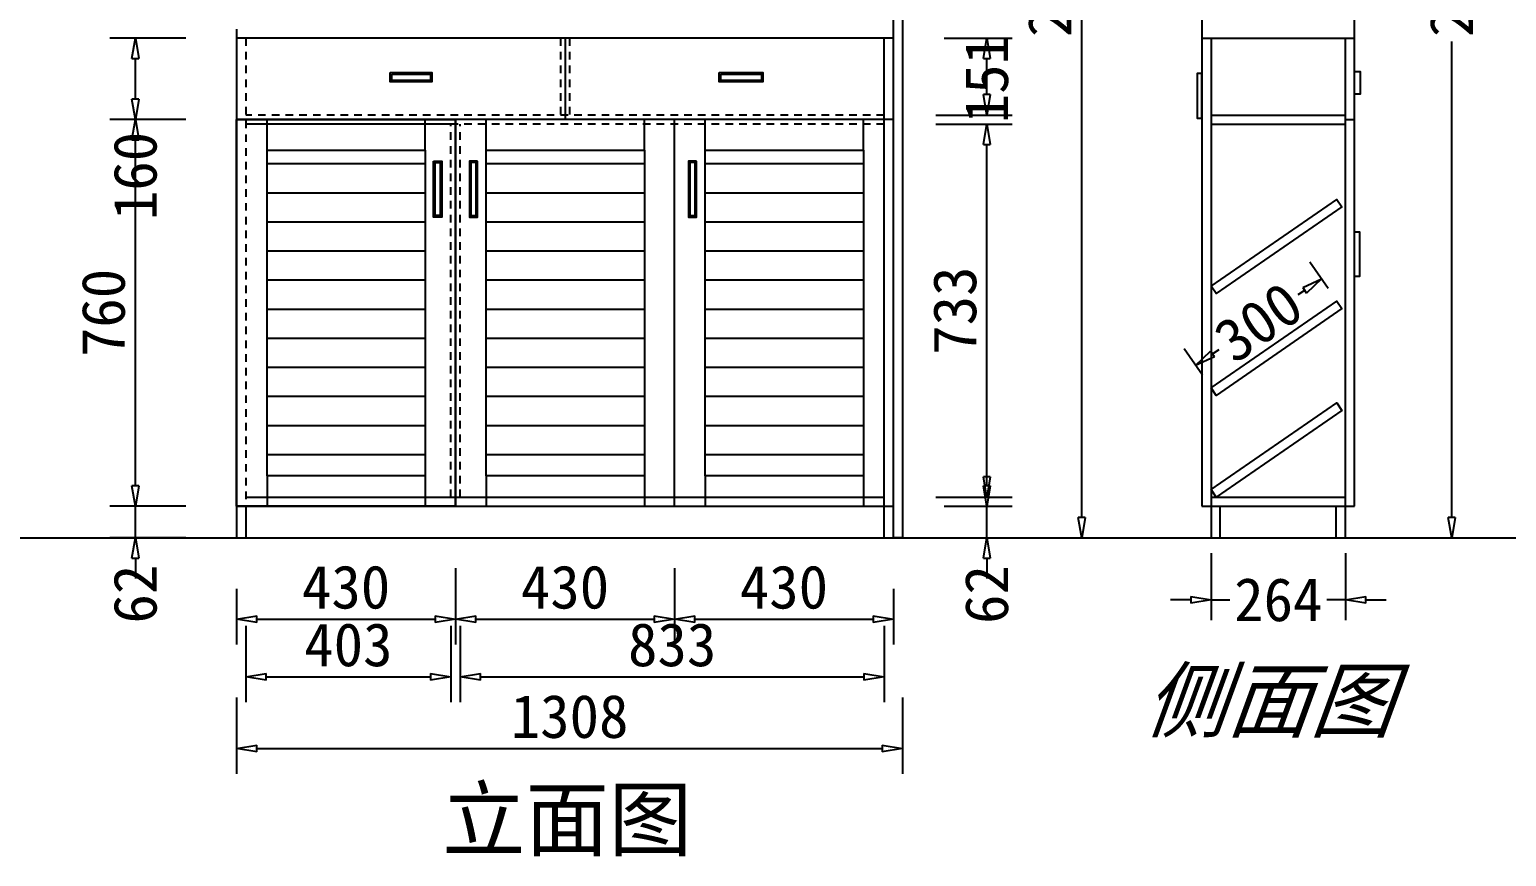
# Model space of a CAD drawing. Header units: millimetres. Extents: x 366509 to 398313, y -1245498 to -1202747.
# Drawn here: x 385664 to 388565, y -1213970 to -1212345 of the extents above; entities that cross this region are included whole.
import ezdxf

# ---------------------------------------------------------------- set-up
doc = ezdxf.new("R2010")
doc.units = ezdxf.units.MM
doc.header["$LTSCALE"] = 20
doc.linetypes.add('JIS_02_0.7', pattern=[1.35, 0.75, -0.6])
doc.layers.get('Defpoints').update_dxf_attribs({"color": 250})
doc.styles.get("Standard").update_dxf_attribs({"font": 'SimSun.ttf', "height": 85})
doc.styles.add('汉字', font='SimSun.ttf', dxfattribs={"oblique": 20, "height": 80})
doc.dimstyles.new('200', dxfattribs={"dimtxt": 90, "dimasz": 40, "dimexe": 50, "dimexo": 100, "dimgap": 20, "dimtad": 1, "dimdec": 0, "dimtxsty": 'Standard', "dimblk": 'CLOSEDBLANK', "dimcen": 100, "dimdle": 50, "dimclrd": 256, "dimclre": 256, "dimclrt": 256, "dimadec": 0, "dimazin": 0, "dimtfac": 1, "dimtdec": 0, "dimtmove": 2, "dimatfit": 3, "dimldrblk": 'CLOSEDBLANK', "dimfxl": 100, "dimfxlon": 1, "dimlwd": 25, "dimlwe": 25, "dimarcsym": 0})
doc.dimstyles.new('周文晶', dxfattribs={"dimtxt": 70, "dimasz": 40, "dimexe": 40, "dimexo": 30, "dimgap": 10, "dimtad": 0, "dimdec": 0, "dimtxsty": 'Standard', "dimblk": 'CLOSEDBLANK', "dimcen": 200, "dimclrd": 256, "dimclre": 256, "dimadec": 0, "dimazin": 0, "dimtfac": 1, "dimtdec": 0, "dimtmove": 0, "dimatfit": 3, "dimldrblk": 'CLOSEDBLANK', "dimfxl": 100, "dimfxlon": 1, "dimarcsym": 0})

# ---------------------------------------------------------------- blocks, each defined once
blk = doc.blocks.new('_ClosedBlank')
at = {"color": 0, "linetype": 'ByBlock', "lineweight": -2}
for p, q in [((-1, 0.167), (0, 0)), ((-1, 0.167), (-1, -0.167)), ((0, 0), (-1, -0.167))]:
    blk.add_line(p, q, dxfattribs=at)
blk = doc.blocks.new('*D480')
at = {"lineweight": 25, "transparency": 16777216}
for p, q in [((386500.8, -1213403.3), (386500.8, -1213553.3)), ((386070.8, -1213443.6), (386070.8, -1213553.3)), ((386110.8, -1213503.3), (386460.8, -1213503.3))]:
    blk.add_line(p, q, dxfattribs=at)
at = {"layer": 'Defpoints', "color": 0, "transparency": 16777216}
for p in [(386500.8, -1213281.6), (386070.8, -1213343.6), (386500.8, -1213503.3)]:
    blk.add_point(p, dxfattribs=at)
at = {"lineweight": 25, "transparency": 16777216, "xscale": 40, "yscale": 40, "zscale": 40, "rotation": 180}
blk.add_blockref('_ClosedBlank', (386070.8, -1213503.3), dxfattribs=at)
at = {"lineweight": 25, "transparency": 16777216, "xscale": 40, "yscale": 40, "zscale": 40}
blk.add_blockref('_ClosedBlank', (386500.8, -1213503.3), dxfattribs=at)
at = {"lineweight": -3, "transparency": 16777216, "insert": (386285.8, -1213440.8), "char_height": 85, "attachment_point": 5}
blk.add_mtext('430', dxfattribs=at)
blk = doc.blocks.new('*D481')
at = {"lineweight": 25, "transparency": 16777216}
for p, q in [((386500.8, -1213403.3), (386500.8, -1213553.3)), ((386930.8, -1213403.3), (386930.8, -1213553.3)), ((386540.8, -1213503.3), (386890.8, -1213503.3))]:
    blk.add_line(p, q, dxfattribs=at)
at = {"layer": 'Defpoints', "color": 0, "transparency": 16777216}
for p in [(386500.8, -1213281.6), (386930.8, -1213281.6), (386930.8, -1213503.3)]:
    blk.add_point(p, dxfattribs=at)
at = {"lineweight": 25, "transparency": 16777216, "xscale": 40, "yscale": 40, "zscale": 40, "rotation": 180}
blk.add_blockref('_ClosedBlank', (386500.8, -1213503.3), dxfattribs=at)
at = {"lineweight": 25, "transparency": 16777216, "xscale": 40, "yscale": 40, "zscale": 40}
blk.add_blockref('_ClosedBlank', (386930.8, -1213503.3), dxfattribs=at)
at = {"lineweight": -3, "transparency": 16777216, "insert": (386715.8, -1213440.8), "char_height": 85, "attachment_point": 5}
blk.add_mtext('430', dxfattribs=at)
blk = doc.blocks.new('*D482')
at = {"lineweight": 25, "transparency": 16777216}
for p, q in [((386930.8, -1213403.3), (386930.8, -1213553.3)), ((387360.8, -1213443.6), (387360.8, -1213553.3)), ((386970.8, -1213503.3), (387320.8, -1213503.3))]:
    blk.add_line(p, q, dxfattribs=at)
at = {"layer": 'Defpoints', "color": 0, "transparency": 16777216}
for p in [(386930.8, -1213281.6), (387360.8, -1213343.6), (387360.8, -1213503.3)]:
    blk.add_point(p, dxfattribs=at)
at = {"lineweight": 25, "transparency": 16777216, "xscale": 40, "yscale": 40, "zscale": 40, "rotation": 180}
blk.add_blockref('_ClosedBlank', (386930.8, -1213503.3), dxfattribs=at)
at = {"lineweight": 25, "transparency": 16777216, "xscale": 40, "yscale": 40, "zscale": 40}
blk.add_blockref('_ClosedBlank', (387360.8, -1213503.3), dxfattribs=at)
at = {"lineweight": -3, "transparency": 16777216, "insert": (387145.8, -1213440.8), "char_height": 85, "attachment_point": 5}
blk.add_mtext('430', dxfattribs=at)
blk = doc.blocks.new('*D483')
at = {"lineweight": 25, "transparency": 16777216}
for p, q in [((386088.8, -1213516.7), (386088.8, -1213666.7)), ((386491.8, -1213516.7), (386491.8, -1213666.7)), ((386128.8, -1213616.7), (386451.8, -1213616.7))]:
    blk.add_line(p, q, dxfattribs=at)
at = {"layer": 'Defpoints', "color": 0, "transparency": 16777216}
for p in [(386491.8, -1213263.6), (386088.8, -1213281.6), (386491.8, -1213616.7)]:
    blk.add_point(p, dxfattribs=at)
at = {"lineweight": 25, "transparency": 16777216, "xscale": 40, "yscale": 40, "zscale": 40, "rotation": 180}
blk.add_blockref('_ClosedBlank', (386088.8, -1213616.7), dxfattribs=at)
at = {"lineweight": 25, "transparency": 16777216, "xscale": 40, "yscale": 40, "zscale": 40}
blk.add_blockref('_ClosedBlank', (386491.8, -1213616.7), dxfattribs=at)
at = {"lineweight": -3, "transparency": 16777216, "insert": (386290.3, -1213554.2), "char_height": 85, "attachment_point": 5}
blk.add_mtext('403', dxfattribs=at)
blk = doc.blocks.new('*D484')
at = {"lineweight": 25, "transparency": 16777216}
for p, q in [((386509.8, -1213516.7), (386509.8, -1213666.7)), ((387342.8, -1213516.7), (387342.8, -1213666.7)), ((386549.8, -1213616.7), (387302.8, -1213616.7))]:
    blk.add_line(p, q, dxfattribs=at)
at = {"layer": 'Defpoints', "color": 0, "transparency": 16777216}
for p in [(386509.8, -1213263.6), (387342.8, -1213281.6), (387342.8, -1213616.7)]:
    blk.add_point(p, dxfattribs=at)
at = {"lineweight": 25, "transparency": 16777216, "xscale": 40, "yscale": 40, "zscale": 40, "rotation": 180}
blk.add_blockref('_ClosedBlank', (386509.8, -1213616.7), dxfattribs=at)
at = {"lineweight": 25, "transparency": 16777216, "xscale": 40, "yscale": 40, "zscale": 40}
blk.add_blockref('_ClosedBlank', (387342.8, -1213616.7), dxfattribs=at)
at = {"lineweight": -3, "transparency": 16777216, "insert": (386926.3, -1213554.2), "char_height": 85, "attachment_point": 5}
blk.add_mtext('833', dxfattribs=at)
blk = doc.blocks.new('*D517')
at = {"lineweight": 25, "transparency": 16777216}
for p, q in [((385871.9, -1213241.6), (385871.9, -1213201.6)), ((385970.8, -1213281.6), (385821.9, -1213281.6)), ((385871.9, -1213343.6), (385871.9, -1213281.6)), ((385970.8, -1213343.6), (385821.9, -1213343.6)), ((385871.9, -1213383.6), (385871.9, -1213423.6))]:
    blk.add_line(p, q, dxfattribs=at)
at = {"layer": 'Defpoints', "color": 0, "transparency": 16777216}
for p in [(385871.9, -1213281.6), (386070.8, -1213281.6), (386070.8, -1213343.6)]:
    blk.add_point(p, dxfattribs=at)
at = {"lineweight": 25, "transparency": 16777216, "xscale": 40, "yscale": 40, "zscale": 40}
for p, rotation in [((385871.9, -1213281.6), 270), ((385871.9, -1213343.6), 90)]:
    blk.add_blockref('_ClosedBlank', p, dxfattribs=dict(at, rotation=rotation))
at = {"lineweight": -3, "transparency": 16777216, "insert": (385871.9, -1213454.2), "char_height": 85, "attachment_point": 5, "rotation": 90}
blk.add_mtext('62', dxfattribs=at)
blk = doc.blocks.new('*D518')
at = {"lineweight": 25, "transparency": 16777216}
for p, q in [((385970.8, -1212521.6), (385821.9, -1212521.6)), ((385871.9, -1213241.6), (385871.9, -1212561.6)), ((385970.8, -1213281.6), (385821.9, -1213281.6))]:
    blk.add_line(p, q, dxfattribs=at)
at = {"layer": 'Defpoints', "color": 0, "transparency": 16777216}
for p in [(385871.9, -1212521.6), (386070.8, -1212521.6), (386070.8, -1213281.6)]:
    blk.add_point(p, dxfattribs=at)
at = {"lineweight": 25, "transparency": 16777216, "xscale": 40, "yscale": 40, "zscale": 40}
for p, rotation in [((385871.9, -1212521.6), 90), ((385871.9, -1213281.6), 270)]:
    blk.add_blockref('_ClosedBlank', p, dxfattribs=dict(at, rotation=rotation))
at = {"lineweight": -3, "transparency": 16777216, "insert": (385809.4, -1212901.6), "char_height": 85, "attachment_point": 5, "rotation": 90}
blk.add_mtext('760', dxfattribs=at)
blk = doc.blocks.new('*D519')
at = {"lineweight": 25, "transparency": 16777216}
for p, q in [((385970.8, -1212361.6), (385821.9, -1212361.6)), ((385871.9, -1212481.6), (385871.9, -1212401.6)), ((385970.8, -1212521.6), (385821.9, -1212521.6))]:
    blk.add_line(p, q, dxfattribs=at)
at = {"layer": 'Defpoints', "color": 0, "transparency": 16777216}
for p in [(385871.9, -1212361.6), (386070.8, -1212361.6), (386070.8, -1212521.6)]:
    blk.add_point(p, dxfattribs=at)
at = {"lineweight": 25, "transparency": 16777216, "xscale": 40, "yscale": 40, "zscale": 40}
for p, rotation in [((385871.9, -1212361.6), 90), ((385871.9, -1212521.6), 270)]:
    blk.add_blockref('_ClosedBlank', p, dxfattribs=dict(at, rotation=rotation))
at = {"lineweight": -3, "transparency": 16777216, "insert": (385871.9, -1212632.3), "char_height": 85, "attachment_point": 5, "rotation": 90}
blk.add_mtext('160', dxfattribs=at)
blk = doc.blocks.new('*D485')
at = {"lineweight": 25, "transparency": 16777216}
for p, q in [((387544.2, -1213241.6), (387544.2, -1213201.6)), ((387460.8, -1213281.6), (387594.2, -1213281.6)), ((387544.2, -1213343.6), (387544.2, -1213281.6)), ((387460.8, -1213343.6), (387594.2, -1213343.6)), ((387544.2, -1213383.6), (387544.2, -1213423.6))]:
    blk.add_line(p, q, dxfattribs=at)
at = {"layer": 'Defpoints', "color": 0, "transparency": 16777216}
for p in [(387360.8, -1213281.6), (387544.2, -1213281.6), (387360.8, -1213343.6)]:
    blk.add_point(p, dxfattribs=at)
at = {"lineweight": 25, "transparency": 16777216, "xscale": 40, "yscale": 40, "zscale": 40}
for p, rotation in [((387544.2, -1213281.6), 270), ((387544.2, -1213343.6), 90)]:
    blk.add_blockref('_ClosedBlank', p, dxfattribs=dict(at, rotation=rotation))
at = {"lineweight": -3, "transparency": 16777216, "insert": (387544.2, -1213455), "char_height": 85, "attachment_point": 5, "rotation": 90}
blk.add_mtext('62', dxfattribs=at)
blk = doc.blocks.new('*D520')
at = {"lineweight": 25, "transparency": 16777216}
for p, q in [((387444.2, -1212530.6), (387594.2, -1212530.6)), ((387544.2, -1213223.6), (387544.2, -1212570.6)), ((387444.2, -1213263.6), (387594.2, -1213263.6))]:
    blk.add_line(p, q, dxfattribs=at)
at = {"layer": 'Defpoints', "color": 0, "transparency": 16777216}
for p in [(387342.8, -1212530.6), (387544.2, -1212530.6), (387342.8, -1213263.6)]:
    blk.add_point(p, dxfattribs=at)
at = {"lineweight": 25, "transparency": 16777216, "xscale": 40, "yscale": 40, "zscale": 40}
for p, rotation in [((387544.2, -1212530.6), 90), ((387544.2, -1213263.6), 270)]:
    blk.add_blockref('_ClosedBlank', p, dxfattribs=dict(at, rotation=rotation))
at = {"lineweight": -3, "transparency": 16777216, "insert": (387481.7, -1212897.1), "char_height": 85, "attachment_point": 5, "rotation": 90}
blk.add_mtext('733', dxfattribs=at)
blk = doc.blocks.new('*D521')
at = {"lineweight": 25, "transparency": 16777216}
for p, q in [((387460.8, -1212361.6), (387594.2, -1212361.6)), ((387544.2, -1212472.6), (387544.2, -1212401.6)), ((387444.2, -1212512.6), (387594.2, -1212512.6))]:
    blk.add_line(p, q, dxfattribs=at)
at = {"layer": 'Defpoints', "color": 0, "transparency": 16777216}
for p in [(387360.8, -1212361.6), (387544.2, -1212361.6), (387342.8, -1212512.6)]:
    blk.add_point(p, dxfattribs=at)
at = {"lineweight": 25, "transparency": 16777216, "xscale": 40, "yscale": 40, "zscale": 40}
for p, rotation in [((387544.2, -1212361.6), 90), ((387544.2, -1212512.6), 270)]:
    blk.add_blockref('_ClosedBlank', p, dxfattribs=dict(at, rotation=rotation))
at = {"lineweight": -3, "transparency": 16777216, "insert": (387544.2, -1212442.1), "char_height": 85, "attachment_point": 5, "rotation": 90}
blk.add_mtext('151', dxfattribs=at)
blk = doc.blocks.new('*D522')
at = {"lineweight": 25, "transparency": 16777216}
for p, q in [((387630.7, -1211143.6), (387780.7, -1211143.6)), ((387730.7, -1213303.6), (387730.7, -1211183.6)), ((387630.7, -1213343.6), (387780.7, -1213343.6))]:
    blk.add_line(p, q, dxfattribs=at)
at = {"layer": 'Defpoints', "color": 0, "transparency": 16777216}
for p in [(387360.8, -1211143.6), (387730.7, -1211143.6), (387360.8, -1213343.6)]:
    blk.add_point(p, dxfattribs=at)
at = {"lineweight": 25, "transparency": 16777216, "xscale": 40, "yscale": 40, "zscale": 40}
for p, rotation in [((387730.7, -1211143.6), 90), ((387730.7, -1213343.6), 270)]:
    blk.add_blockref('_ClosedBlank', p, dxfattribs=dict(at, rotation=rotation))
at = {"lineweight": -3, "transparency": 16777216, "insert": (387668.2, -1212243.6), "char_height": 85, "attachment_point": 5, "rotation": 90}
blk.add_mtext('2200', dxfattribs=at)
blk = doc.blocks.new('*D486')
at = {"lineweight": 25, "transparency": 16777216}
for p, q in [((386070.8, -1213657.6), (386070.8, -1213807.6)), ((387378.8, -1213657.6), (387378.8, -1213807.6)), ((386110.8, -1213757.6), (387338.8, -1213757.6))]:
    blk.add_line(p, q, dxfattribs=at)
at = {"layer": 'Defpoints', "color": 0, "transparency": 16777216}
for p in [(386070.8, -1213343.6), (387378.8, -1213343.6), (387378.8, -1213757.6)]:
    blk.add_point(p, dxfattribs=at)
at = {"lineweight": 25, "transparency": 16777216, "xscale": 40, "yscale": 40, "zscale": 40, "rotation": 180}
blk.add_blockref('_ClosedBlank', (386070.8, -1213757.6), dxfattribs=at)
at = {"lineweight": 25, "transparency": 16777216, "xscale": 40, "yscale": 40, "zscale": 40}
blk.add_blockref('_ClosedBlank', (387378.8, -1213757.6), dxfattribs=at)
at = {"lineweight": -3, "transparency": 16777216, "insert": (386724.8, -1213695.1), "char_height": 85, "attachment_point": 5}
blk.add_mtext('1308', dxfattribs=at)
blk = doc.blocks.new('*D515')
at = {"lineweight": -2, "transparency": 16777216}
for p, q in [((387984.8, -1213373.6), (387984.8, -1213505.6)), ((388248.8, -1213373.6), (388248.8, -1213505.6)), ((387944.8, -1213465.6), (387904.8, -1213465.6)), ((387984.8, -1213465.6), (388021.3, -1213465.6)), ((388248.8, -1213465.6), (388212.2, -1213465.6)), ((388288.8, -1213465.6), (388328.8, -1213465.6))]:
    blk.add_line(p, q, dxfattribs=at)
at = {"layer": 'Defpoints', "color": 0, "transparency": 16777216}
for p in [(387984.8, -1213343.6), (388248.8, -1213343.6), (388248.8, -1213465.6)]:
    blk.add_point(p, dxfattribs=at)
at = {"lineweight": -2, "transparency": 16777216, "xscale": 40, "yscale": 40, "zscale": 40}
blk.add_blockref('_ClosedBlank', (387984.8, -1213465.6), dxfattribs=at)
at = {"lineweight": -2, "transparency": 16777216, "xscale": 40, "yscale": 40, "zscale": 40, "rotation": 180}
blk.add_blockref('_ClosedBlank', (388248.8, -1213465.6), dxfattribs=at)
at = {"color": 0, "transparency": 16777216, "insert": (388116.8, -1213465.6), "char_height": 85, "attachment_point": 5}
blk.add_mtext('264', dxfattribs=at)
blk = doc.blocks.new('*D474')
at = {"lineweight": -2, "transparency": 16777216}
for p, q in [((388357.4, -1211143.6), (388497.4, -1211143.6)), ((388457.4, -1211183.6), (388457.4, -1212118.8)), ((388457.4, -1213303.6), (388457.4, -1212368.3)), ((388357.4, -1213343.6), (388497.4, -1213343.6))]:
    blk.add_line(p, q, dxfattribs=at)
at = {"layer": 'Defpoints', "color": 0, "transparency": 16777216}
for p in [(388257.8, -1211143.6), (388457.4, -1211143.6), (388266.8, -1213343.6)]:
    blk.add_point(p, dxfattribs=at)
at = {"lineweight": -2, "transparency": 16777216, "xscale": 40, "yscale": 40, "zscale": 40}
for p, rotation in [((388457.4, -1211143.6), 90), ((388457.4, -1213343.6), 270)]:
    blk.add_blockref('_ClosedBlank', p, dxfattribs=dict(at, rotation=rotation))
at = {"color": 0, "transparency": 16777216, "insert": (388457.4, -1212243.6), "char_height": 85, "attachment_point": 5, "rotation": 90}
blk.add_mtext('2200', dxfattribs=at)
blk = doc.blocks.new('*D476')
at = {"lineweight": -2, "transparency": 16777216}
for p, q in [((388214.6, -1212853.7), (388178.7, -1212801.6)), ((388168.5, -1212857.3), (388155.4, -1212866.3)), ((387967.7, -1213024.1), (387931.8, -1212972)), ((387987.4, -1212982.2), (388000.6, -1212973.2))]:
    blk.add_line(p, q, dxfattribs=at)
at = {"layer": 'Defpoints', "color": 0, "transparency": 16777216}
for p in [(388201.4, -1212834.5), (388231.7, -1212878.3), (387984.8, -1213048.8)]:
    blk.add_point(p, dxfattribs=at)
at = {"lineweight": -2, "transparency": 16777216, "xscale": 40, "yscale": 40, "zscale": 40}
for p, rotation in [((388201.4, -1212834.5), 34.61715798447761), ((387954.5, -1213005), 214.6171579844776)]:
    blk.add_blockref('_ClosedBlank', p, dxfattribs=dict(at, rotation=rotation))
at = {"color": 0, "transparency": 16777216, "insert": (388078, -1212919.8), "char_height": 85, "attachment_point": 5, "rotation": 34.6172}
blk.add_mtext('300', dxfattribs=at)

msp = doc.modelspace()

# ---------------------------------------------------------------- hatches: boundary and pattern name
at = {"lineweight": -3}
h = msp.add_hatch(dxfattribs=at)
h.set_pattern_fill('LINE', color=250, scale=18, style=0)
h.set_pattern_definition([(0, (264486.25, -1199635.175), (0, 57.15), [])])
h.paths.add_polyline_path([(387301.82, -1212581.583), (386990.82, -1212581.583), (386990.82, -1213221.583), (387301.82, -1213221.583)])
h.paths.add_polyline_path([(386871.82, -1212581.583), (386560.82, -1212581.583), (386560.82, -1213221.583), (386871.82, -1213221.583)])
h.paths.add_polyline_path([(386130.82, -1213221.583), (386440.82, -1213221.583), (386440.82, -1212581.583), (386130.82, -1212581.583)])

# ---------------------------------------------------------------- linework, layer by layer
for p, q in [((387360.82, -1213343.583), (387360.82, -1211143.583)), ((386070.82, -1212343.583), (386070.82, -1213343.583)), ((387360.82, -1212361.583), (386070.82, -1212361.583)), ((387360.82, -1213343.583), (387360.82, -1212343.583)), ((387360.82, -1212521.583), (386070.82, -1212521.583)), ((386130.82, -1212581.583), (386130.82, -1212521.583)), ((386440.82, -1212581.583), (386440.82, -1212521.583)), ((386500.82, -1213281.583), (386500.82, -1212521.583)), ((386560.82, -1212581.583), (386560.82, -1212521.583)), ((386871.82, -1212581.583), (386871.82, -1212521.583)), ((386930.82, -1213281.583), (386930.82, -1212521.583)), ((386990.82, -1212581.583), (386990.82, -1212521.583)), ((387301.82, -1212581.583), (387301.82, -1212521.583)), ((386130.82, -1213221.583), (386130.82, -1213281.583)), ((386440.82, -1213221.583), (386440.82, -1213281.583)), ((386560.82, -1213221.583), (386560.82, -1213281.583)), ((386871.82, -1213221.583), (386871.82, -1213281.583)), ((386990.82, -1213221.583), (386990.82, -1213281.583)), ((387301.82, -1213221.583), (387301.82, -1213281.583)), ((386070.82, -1213281.583), (387360.82, -1213281.583)), ((386088.82, -1213281.583), (386088.82, -1213343.583)), ((387342.82, -1213343.583), (387342.82, -1213281.583)), ((386070.82, -1213343.583), (387360.82, -1213343.583))]:
    msp.add_line(p, q, dxfattribs=at)
for p, q in [((387378.82, -1211143.583), (387378.82, -1213343.583)), ((386715.82, -1212361.583), (386715.82, -1212521.583)), ((387984.764, -1213281.583), (387984.764, -1213343.583)), ((388002.764, -1213343.583), (388002.764, -1213281.583)), ((366509.141, -1213343.583), (398312.891, -1213343.583)), ((387378.82, -1213343.583), (387360.82, -1213343.583)), ((387984.764, -1213343.583), (388002.764, -1213343.583))]:
    msp.add_line(p, q)
at = {"color": 0}
for p, q in [((387966.764, -1211143.599), (387966.764, -1213281.583)), ((388266.764, -1213281.583), (388266.764, -1211143.599)), ((387966.764, -1212361.583), (388266.764, -1212361.583)), ((387984.764, -1212361.583), (387984.764, -1213281.583)), ((388248.764, -1213343.583), (388248.764, -1212361.583)), ((387984.764, -1212512.583), (388248.764, -1212512.583)), ((387984.764, -1212530.583), (388248.764, -1212530.583)), ((388248.764, -1212521.583), (388266.764, -1212521.583)), ((387984.764, -1213263.583), (388248.764, -1213263.583)), ((387966.764, -1213281.583), (388266.764, -1213281.583)), ((388230.764, -1213343.583), (388230.764, -1213281.583)), ((387984.764, -1213343.583), (388248.764, -1213343.583))]:
    msp.add_line(p, q, dxfattribs=at)
at = {"color": 250, "linetype": 'JIS_02_0.7', "lineweight": -3}
for p, q in [((386088.82, -1212361.583), (386088.82, -1213281.583)), ((386706.82, -1212361.583), (386706.82, -1212512.583)), ((386724.82, -1212361.583), (386724.82, -1212512.583)), ((387342.82, -1212512.583), (386088.82, -1212512.583)), ((387342.82, -1212530.583), (386088.82, -1212530.583)), ((386491.82, -1212530.583), (386088.82, -1212530.583)), ((386491.82, -1213263.583), (386491.82, -1212530.583)), ((386509.82, -1213263.583), (386509.82, -1212530.583))]:
    msp.add_line(p, q, dxfattribs=at)
at = {"color": 250, "lineweight": -3}
for p, q in [((387342.82, -1213281.583), (387342.82, -1212361.583)), ((386088.82, -1213263.583), (387342.82, -1213263.583))]:
    msp.add_line(p, q, dxfattribs=at)
for points in [[(386372.521, -1212429.066), (386454.326, -1212429.066), (386454.326, -1212447.644), (386372.521, -1212447.644)], [(387018.615, -1212429.066), (387104.42, -1212429.066), (387104.42, -1212447.644), (387018.615, -1212447.644)], [(388266.764, -1212427.282), (388277.305, -1212427.282), (388277.305, -1212471.306), (388266.764, -1212471.306)], [(386375.521, -1212432.066), (386451.326, -1212432.066), (386451.326, -1212444.644), (386375.521, -1212444.644)], [(387021.615, -1212432.066), (387101.42, -1212432.066), (387101.42, -1212444.644), (387021.615, -1212444.644)], [(387966.764, -1212431.103), (387957.435, -1212431.103), (387957.435, -1212518.681), (387966.764, -1212518.681)], [(386457.506, -1212603.207), (386473.545, -1212603.207), (386473.545, -1212713.191), (386457.506, -1212713.191)], [(386544.135, -1212603.207), (386528.096, -1212603.207), (386528.096, -1212713.191), (386544.135, -1212713.191)], [(386974.135, -1212603.207), (386958.096, -1212603.207), (386958.096, -1212713.191), (386974.135, -1212713.191)], [(386460.506, -1212606.207), (386470.545, -1212606.207), (386470.545, -1212710.191), (386460.506, -1212710.191)], [(386541.135, -1212606.207), (386531.096, -1212606.207), (386531.096, -1212710.191), (386541.135, -1212710.191)], [(386971.135, -1212606.207), (386961.096, -1212606.207), (386961.096, -1212710.191), (386971.135, -1212710.191)], [(388266.764, -1212742.392), (388276.094, -1212742.392), (388276.094, -1212829.97), (388266.764, -1212829.97)]]:
    msp.add_lwpolyline(points, close=True)
at = {"lineweight": -3}
for points in [[(386500.82, -1213281.583), (386070.82, -1213281.583), (386070.82, -1212521.583), (386500.82, -1212521.583)], [(386440.82, -1213221.583), (386130.82, -1213221.583), (386130.82, -1212581.583), (386440.82, -1212581.583)], [(386871.82, -1213221.583), (386560.82, -1213221.583), (386560.82, -1212581.583), (386871.82, -1212581.583)], [(387301.82, -1213221.583), (386990.82, -1213221.583), (386990.82, -1212581.583), (387301.82, -1212581.583)]]:
    msp.add_lwpolyline(points, close=True, dxfattribs=at)
for points in [[(387984.764, -1212848.769), (388231.654, -1212678.342), (388241.879, -1212693.156), (387994.99, -1212863.583), (387984.764, -1212848.769)], [(387984.764, -1213048.769), (388231.654, -1212878.342), (388241.879, -1212893.156), (387994.99, -1213063.583), (387984.764, -1213048.769)], [(387984.764, -1213248.769), (388231.654, -1213078.342), (388241.879, -1213093.156), (387994.99, -1213263.583), (387984.764, -1213248.769)]]:
    msp.add_lwpolyline(points)

# ---------------------------------------------------------------- texts
at = {"color": 0, "insert": (387850.694, -1213603.023), "char_height": 120, "width": 1293.93172, "attachment_point": 1, "style": '汉字'}
msp.add_mtext('侧面图', dxfattribs=at)
at = {"lineweight": -3, "insert": (386474.367, -1213836.827), "char_height": 120, "width": 1105.27366, "attachment_point": 1}
msp.add_mtext('立面图', dxfattribs=at)

# ---------------------------------------------------------------- dimensions: what is measured, and where the dimension line sits
at = {"lineweight": -3}
for base, p1, p2, angle, picture, middle in [((387730.702, -1211143.583), (387360.82, -1213343.583), (387360.82, -1211143.583), 90, '*D522', (387668.202, -1212243.583)), ((385871.927, -1212521.583), (386070.82, -1213281.583), (386070.82, -1212521.583), 270, '*D518', (385809.427, -1212901.583)), ((387544.191, -1212530.583), (387342.82, -1213263.583), (387342.82, -1212530.583), 270, '*D520', (387481.691, -1212897.083))]:
    dim = msp.add_linear_dim(base=base, p1=p1, p2=p2, angle=angle, dimstyle='200', dxfattribs=at)
    dim.commit()
    dim.dimension.update_dxf_attribs({"geometry": picture, "text_midpoint": middle})
at = {"color": 0}
dim = msp.add_linear_dim(base=(388457.375, -1211143.599), p1=(388266.764, -1213343.583), p2=(388257.764, -1211143.599), angle=90, dimstyle='周文晶', dxfattribs=at)
dim.commit()
dim.dimension.update_dxf_attribs({"geometry": '*D474', "text_midpoint": (388457.375, -1212243.591)})
at = {"lineweight": -3}
for base, p1, p2, picture, middle in [((385871.927, -1212361.583), (386070.82, -1212521.583), (386070.82, -1212361.583), '*D519', (385871.927, -1212632.261)), ((387544.191, -1212361.583), (387342.82, -1212512.583), (387360.82, -1212361.583), '*D521', (387544.191, -1212442.083)), ((385871.927, -1213281.583), (386070.82, -1213343.583), (386070.82, -1213281.583), '*D517', (385871.927, -1213454.2)), ((387544.191, -1213281.583), (387360.82, -1213343.583), (387360.82, -1213281.583), '*D485', (387544.191, -1213454.953))]:
    dim = msp.add_linear_dim(base=base, p1=p1, p2=p2, angle=270, dimstyle='200', dxfattribs=at)
    dim.commit()
    dim.dimension.update_dxf_attribs({"geometry": picture, "text_midpoint": middle, "dimtype": 128})
dim = msp.add_aligned_dim(p1=(387984.764, -1213048.769), p2=(388231.654, -1212878.342), distance=53.223, dimstyle='周文晶')
dim.commit()
dim.dimension.update_dxf_attribs({"geometry": '*D476', "text_midpoint": (388077.974, -1212919.755)})
for base, p1, p2, picture, middle in [((386491.82, -1213616.674), (386088.82, -1213281.583), (386491.82, -1213263.583), '*D483', (386290.32, -1213554.174)), ((387342.82, -1213616.674), (386509.82, -1213263.583), (387342.82, -1213281.583), '*D484', (386926.32, -1213554.174)), ((386500.82, -1213503.327), (386070.82, -1213343.583), (386500.82, -1213281.583), '*D480', (386285.82, -1213440.827)), ((386930.82, -1213503.327), (386500.82, -1213281.583), (386930.82, -1213281.583), '*D481', (386715.82, -1213440.827)), ((387360.82, -1213503.327), (386930.82, -1213281.583), (387360.82, -1213343.583), '*D482', (387145.82, -1213440.827)), ((387378.82, -1213757.613), (386070.82, -1213343.583), (387378.82, -1213343.583), '*D486', (386724.82, -1213695.113))]:
    dim = msp.add_linear_dim(base=base, p1=p1, p2=p2, dimstyle='200', dxfattribs=at)
    dim.commit()
    dim.dimension.update_dxf_attribs({"geometry": picture, "text_midpoint": middle})
at = {"color": 0}
dim = msp.add_linear_dim(base=(388248.764, -1213465.585), p1=(387984.764, -1213343.583), p2=(388248.764, -1213343.583), dimstyle='周文晶', dxfattribs=at)
dim.commit()
dim.dimension.update_dxf_attribs({"geometry": '*D515', "text_midpoint": (388116.764, -1213465.585)})

doc.saveas('drawing.dxf')
